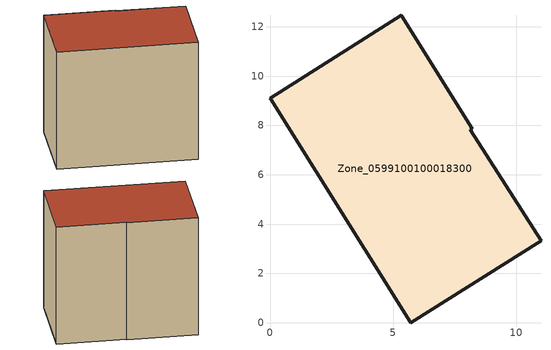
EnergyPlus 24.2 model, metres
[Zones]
Zone_0599100100018300
 floor ground (C_G): 8.22,7.88 8.13,7.82 11,3.32 5.72,0 0,9.1 5.33,12.47 z0
 wall outside (C_F): 8.22,7.88 5.33,12.47 0,9.1 5.72,0 11,3.32 8.13,7.82 8.22,7.88 z0:9.8
 roof outside (C_R): 8.13,7.82 8.22,7.88 5.33,12.47 0,9.1 5.72,0 11,3.32 z9.8
[BUILDING]
Pand.0599100100018300: North Axis=0; Terrain=City; Loads Convergence Tolerance Value=0.04; Temperature Convergence Tolerance Value=0.4; Solar Distribution=FullExterior; Maximum Number of Warmup Days=25; Minimum Number of Warmup Days=1
[Site:Location]
Rotterdam.The.Hague.AP_ZH_NLD Design_Conditions: Latitude=51.96; Longitude=4.45; Time Zone=1; Elevation=-4.5
[SITE:GROUNDTEMPERATURE:BUILDINGSURFACE]
18, 18, 18, 18, 18, 18, 18, 18, 18, 18, 18, 18
[MATERIAL] Thermal Absorptance=0.9; Solar Absorptance=0.7; Visible Absorptance=0.7
Name | Roughness | Thickness | Conductivity | Density | Specific Heat
G.TC.2015-2018 | MediumSmooth | 0.15 | 0.0428571 | 540 | 1210
F.TC.2015-2018 | Rough | 0.3 | 0.0666667 | 1920 | 840
R.TC.2015-2018 | MediumRough | 0.2 | 0.0333333 | 1500 | 1000
[CONSTRUCTION]
C_G: G.TC.2015-2018
C_F: F.TC.2015-2018
C_R: R.TC.2015-2018
[ZONE]
Zone_0599100100018300: Type=1; Multiplier=1; Ceiling Height=Autocalculate; Volume=Autocalculate; Floor Area=autocalculate; Part of Total Floor Area=Yes
[ZONEINFILTRATION:DESIGNFLOWRATE]
Infil_Zone_0599100100018300: Zone or ZoneList or Space or SpaceList=Zone_0599100100018300; Schedule=AlwaysOn; Design Flow Rate Calculation Method=Flow/Area; Flow Rate per Floor Area=0.0015; Constant Term Coefficient=1; Temperature Term Coefficient=0; Velocity Term Coefficient=0; Velocity Squared Term Coefficient=0
[HVACTEMPLATE:ZONE:IDEALLOADSAIRSYSTEM]
Zone_0599100100018300: Maximum Heating Supply Air Temperature=50; Minimum Cooling Supply Air Temperature=13; Maximum Heating Supply Air Humidity Ratio=0.0156; Minimum Cooling Supply Air Humidity Ratio=0.0077; Heating Limit=NoLimit; Cooling Limit=NoLimit; Dehumidification Control Type=ConstantSensibleHeatRatio; Cooling Sensible Heat Ratio=0.7; Dehumidification Setpoint=60; Humidification Control Type=None; Humidification Setpoint=30; Outdoor Air Method=None; Outdoor Air Flow Rate per Person=0.00944; Outdoor Air Flow Rate per Zone Floor Area=0; Outdoor Air Flow Rate per Zone=0; Demand Controlled Ventilation Type=None; Outdoor Air Economizer Type=NoEconomizer; Heat Recovery Type=None; Sensible Heat Recovery Effectiveness=0.7; Latent Heat Recovery Effectiveness=0.65
[ZONECONTROL:THERMOSTAT]
ThermostatControl_Zone_0599100100018300: Zone or ZoneList=Zone_0599100100018300; Control Type Schedule=DualSetpointControlType; Control 1=Thermostat_Zone_0599100100018300; Temperature Difference Between Cutout And Setpoint=0
[THERMOSTATSETPOINT:DUALSETPOINT]
Thermostat_Zone_0599100100018300: Heating Setpoint Temperature Schedule=HeatingSetpoint_Zone_0599100100018300; Cooling Setpoint Temperature Schedule=CoolingSetpoint_Zone_0599100100018300
[SCHEDULE:COMPACT]
HeatingSetpoint_Zone_0599100100018300: Through: 12/31, For: AllDays, Until: 24:00, 21
CoolingSetpoint_Zone_0599100100018300: Through: 12/31, For: AllDays, Until: 24:00, 24
DualSetpointControlType: Through: 12/31, For: AllDays, Until: 24:00, 4
AlwaysOn: Through: 12/31, For: AllDays, Until: 24:00, 1
